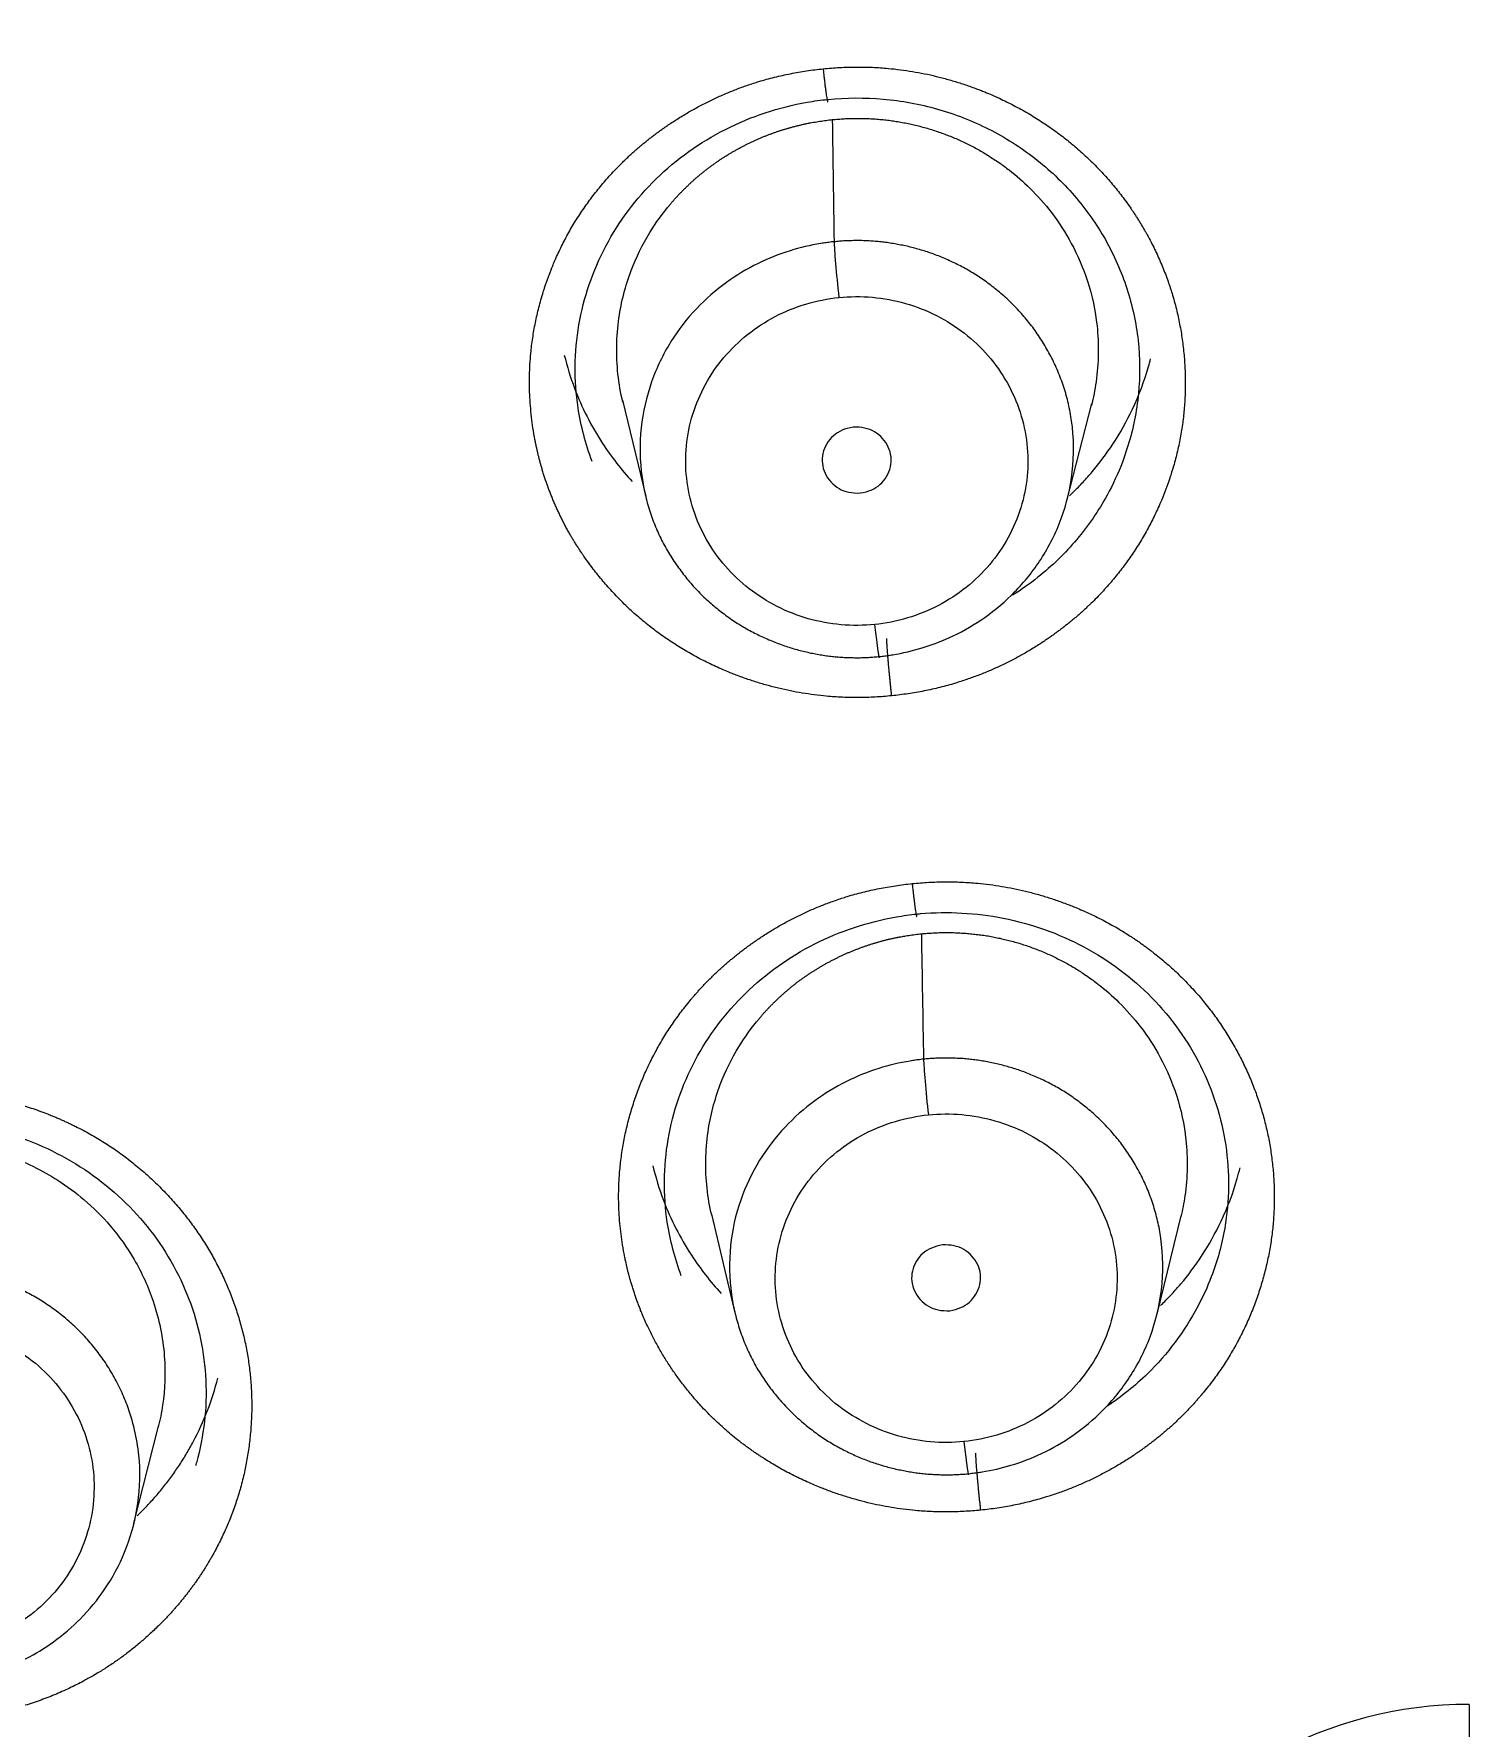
# Model space of a CAD drawing. Extents: x 6534 to 7663, y 0 to 827.
# Drawn here: x 7094 to 7103.39, y 561.95 to 573.04 of the extents above; entities that cross this region are included whole.
import ezdxf

# ---------------------------------------------------------------- set-up
doc = ezdxf.new("R2010")
doc.units = 0
doc.header["$LTSCALE"] = 30
doc.header["$MEASUREMENT"] = 0
doc.layers.add('1', color=7, linetype='CONTINUOUS')

msp = doc.modelspace()

# ---------------------------------------------------------------- linework, layer by layer
at = {"layer": '1', "color": 7, "linetype": 'Continuous', "lineweight": 18}
for p, q in [((7097.852, 570.644), (7098.005, 570.013)), ((7100.763, 569.995), (7100.925, 570.624)), ((7098.436, 565.314), (7098.589, 564.668)), ((7101.352, 564.659), (7101.51, 565.304)), ((7094.653, 563.282), (7094.816, 563.927))]:
    msp.add_line(p, q, dxfattribs=at)
at = {"layer": '1', "color": 7, "linetype": 'Continuous', "lineweight": 13}
msp.add_line((7103.394, 562.104), (7103.394, 561.887), dxfattribs=at)
at = {"layer": '1', "color": 7, "linetype": 'Continuous', "lineweight": 18}
for centre, major_axis, ratio, start_param, end_param in [((7103.394, 533.921), (62.577, 0), 0.961466, 0, 3.141593), ((7103.394, 533.307), (-60.5, 0), 0.961466, 4.72417, 7.004197), ((7103.394, 533.445), (-59.925, 0), 0.961466, 4.712389, 7.853982), ((7103.394, 533.445), (60, 0), 0.961466, 1.582577, 4.712389), ((7099.269, 571.4), (-0.03, 0.298), 0.028732, 0.322142, 1.847738), ((7099.503, 569.258), (0.03, -0.298), 0.028683, 4.989581, 6.48028), ((7099.855, 566.047), (-0.03, 0.298), 0.028762, 0.330811, 1.847794), ((7100.088, 563.907), (0.03, -0.298), 0.028712, 4.98952, 6.489049)]:
    msp.add_ellipse(centre, major_axis=major_axis, ratio=ratio, start_param=start_param, end_param=end_param, dxfattribs=at)
at = {"layer": '1', "color": 7, "linetype": 'Continuous', "lineweight": 13}
for centre, major_axis, start_param, end_param in [((7103.394, 533.601), (61.963, 0), 1.570796, 3.141593), ((7103.394, 533.307), (59.425, 0), 1.570796, 4.70194), ((7103.394, 533.307), (57.948, 0), 1.579187, 4.712389), ((7103.394, 533.352), (57.403, 0), 1.579486, 4.712389), ((7103.394, 559.611), (2.593, 0), 1.570796, 4.712389)]:
    msp.add_ellipse(centre, major_axis=major_axis, ratio=0.961466, start_param=start_param, end_param=end_param, dxfattribs=at)
at = {"layer": '1', "color": 7, "linetype": 'Continuous', "lineweight": 18}
for points, degree, knots in [([(7040.495, 539.074), (7040.495, 540.309), (7040.535, 541.529), (7040.686, 543.933), (7040.799, 545.118), (7041.09, 547.449), (7041.269, 548.594), (7041.688, 550.845), (7041.928, 551.949), (7042.462, 554.113), (7042.757, 555.173), (7043.395, 557.248), (7043.738, 558.262), (7044.468, 560.243), (7044.854, 561.21), (7045.665, 563.095), (7046.089, 564.014), (7046.968, 565.802), (7047.424, 566.672), (7048.362, 568.363), (7048.845, 569.185), (7049.832, 570.779), (7050.336, 571.552), (7051.362, 573.051), (7051.884, 573.776), (7052.939, 575.18), (7053.473, 575.859), (7054.55, 577.171), (7055.092, 577.804), (7056.182, 579.025), (7056.729, 579.614), (7057.55, 580.465), (7057.961, 580.883), (7058.44, 581.356), (7058.679, 581.589), (7058.799, 581.705), (7058.858, 581.763), (7058.888, 581.792), (7058.903, 581.806), (7058.911, 581.813), (7058.914, 581.817), (7058.916, 581.818), (7058.917, 581.819), (7058.918, 581.82), (7058.918, 581.82), (7058.918, 581.82), (7058.918, 581.82), (7060.391, 583.236), (7061.936, 584.58), (7065.15, 587.109), (7066.82, 588.296), (7070.268, 590.502), (7072.046, 591.521), (7075.692, 593.385), (7077.56, 594.228), (7081.367, 595.734), (7083.306, 596.396), (7087.236, 597.532), (7089.227, 598.007), (7093.242, 598.768), (7095.265, 599.053), (7099.325, 599.434), (7101.361, 599.529), (7103.394, 599.529)], 3, [0, 0, 0, 0, 0.03125, 0.03125, 0.0625, 0.0625, 0.09375, 0.09375, 0.125, 0.125, 0.15625, 0.15625, 0.1875, 0.1875, 0.21875, 0.21875, 0.25, 0.25, 0.28125, 0.28125, 0.3125, 0.3125, 0.34375, 0.34375, 0.375, 0.375, 0.40625, 0.40625, 0.4375, 0.4375, 0.46875, 0.46875, 0.484375, 0.492188, 0.496094, 0.498047, 0.499023, 0.499512, 0.499756, 0.499878, 0.499939, 0.499969, 0.499985, 0.499992, 0.499996, 0.499996, 0.5, 0.5, 0.5625, 0.5625, 0.625, 0.625, 0.6875, 0.6875, 0.75, 0.75, 0.8125, 0.8125, 0.875, 0.875, 0.9375, 0.9375, 1, 1, 1, 1]), ([(7097.322, 570.209), (7097.275, 570.374), (7097.211, 570.959), (7097.335, 571.356), (7097.395, 571.55), (7097.593, 571.909), (7097.859, 572.222), (7098.024, 572.353), (7098.186, 572.481), (7098.742, 572.772), (7099.166, 572.815)], 2, [0, 0, 0, 0.095253, 0.32144, 0.32144, 0.434533, 0.547626, 0.66072, 0.66072, 0.773813, 1, 1, 1]), ([(7097.654, 570.244), (7097.611, 570.358), (7097.534, 570.653), (7097.539, 571.142), (7097.718, 571.666), (7098.053, 572.114), (7098.513, 572.443), (7098.919, 572.578), (7099.152, 572.61), (7099.197, 572.614)], 3, [0, 0, 0, 0, 0.112568, 0.28182, 0.451115, 0.620282, 0.789566, 0.959272, 1, 1, 1, 1]), ([(7099.197, 572.614), (7099.317, 572.626), (7099.439, 572.627), (7099.679, 572.606), (7099.799, 572.584), (7100.031, 572.518), (7100.143, 572.474), (7100.357, 572.366), (7100.458, 572.302), (7100.646, 572.156), (7100.733, 572.074), (7100.887, 571.895), (7100.956, 571.798), (7101.071, 571.594), (7101.118, 571.487), (7101.19, 571.265), (7101.215, 571.151), (7101.24, 570.92), (7101.241, 570.803), (7101.219, 570.572), (7101.196, 570.457), (7101.15, 570.31), (7101.138, 570.274), (7101.125, 570.239)], 3, [0, 0, 0, 0, 0.096892, 0.096892, 0.193784, 0.193784, 0.290677, 0.290677, 0.387569, 0.387569, 0.484461, 0.484461, 0.581353, 0.581353, 0.678245, 0.678245, 0.775138, 0.775138, 0.87203, 0.87203, 0.968922, 0.968922, 1, 1, 1, 1]), ([(7099.226, 572.482), (7099.239, 572.483), (7099.265, 572.485), (7099.303, 572.488), (7099.342, 572.49), (7099.381, 572.49), (7099.42, 572.49), (7099.459, 572.489), (7099.498, 572.487), (7099.538, 572.484), (7099.577, 572.48), (7099.616, 572.475), (7099.655, 572.469), (7099.694, 572.462), (7099.733, 572.454), (7099.771, 572.446), (7099.81, 572.436), (7099.848, 572.425), (7099.886, 572.414), (7099.924, 572.401), (7099.962, 572.387), (7099.999, 572.373), (7100.036, 572.358), (7100.073, 572.341), (7100.109, 572.324), (7100.145, 572.306), (7100.181, 572.286), (7100.216, 572.266), (7100.25, 572.245), (7100.284, 572.223), (7100.318, 572.201), (7100.351, 572.177), (7100.421, 572.124), (7100.53, 572.028), (7100.671, 571.869), (7100.802, 571.666), (7100.908, 571.417), (7100.974, 571.111), (7100.969, 570.834), (7100.935, 570.661), (7100.922, 570.61)], 3, [0, 0, 0, 0, 0.0128, 0.025629, 0.038485, 0.051369, 0.064282, 0.077222, 0.09019, 0.103187, 0.116211, 0.129263, 0.142344, 0.155452, 0.168588, 0.181753, 0.194946, 0.208166, 0.221415, 0.234692, 0.247997, 0.26133, 0.274692, 0.288081, 0.301499, 0.314945, 0.328419, 0.341921, 0.355452, 0.36901, 0.382597, 0.396212, 0.409856, 0.471107, 0.542684, 0.624586, 0.716809, 0.819351, 0.945853, 1, 1, 1, 1]), ([(7097.855, 570.631), (7097.841, 570.692), (7097.809, 570.875), (7097.814, 571.169), (7097.895, 571.483), (7098.017, 571.732), (7098.121, 571.875), (7098.18, 571.945), (7098.194, 571.961), (7098.208, 571.977), (7098.223, 571.993), (7098.238, 572.008), (7098.253, 572.023), (7098.268, 572.038), (7098.284, 572.053), (7098.299, 572.068), (7098.315, 572.082), (7098.331, 572.097), (7098.348, 572.111), (7098.364, 572.124), (7098.38, 572.138), (7098.397, 572.151), (7098.414, 572.164), (7098.431, 572.177), (7098.448, 572.189), (7098.466, 572.202), (7098.483, 572.214), (7098.501, 572.226), (7098.519, 572.237), (7098.537, 572.249), (7098.555, 572.26), (7098.573, 572.27), (7098.592, 572.281), (7098.61, 572.291), (7098.629, 572.301), (7098.648, 572.311), (7098.667, 572.321), (7098.686, 572.33), (7098.705, 572.339), (7098.724, 572.348), (7098.743, 572.356), (7098.763, 572.365), (7098.782, 572.373), (7098.802, 572.38), (7098.821, 572.388), (7098.841, 572.395), (7098.861, 572.402), (7098.881, 572.409), (7098.901, 572.415), (7098.921, 572.421), (7098.941, 572.427), (7098.961, 572.433), (7098.981, 572.438), (7099.001, 572.443), (7099.022, 572.448), (7099.042, 572.453), (7099.062, 572.457), (7099.083, 572.461), (7099.103, 572.465), (7099.124, 572.468), (7099.144, 572.471), (7099.165, 572.474), (7099.185, 572.477), (7099.206, 572.48), (7099.219, 572.481), (7099.226, 572.482)], 3, [0, 0, 0, 0, 0.073016, 0.216129, 0.341034, 0.447712, 0.53615, 0.544407, 0.552655, 0.560894, 0.569124, 0.577345, 0.585556, 0.593759, 0.601952, 0.610136, 0.618311, 0.626477, 0.634633, 0.642781, 0.650919, 0.659049, 0.667169, 0.67528, 0.683382, 0.691475, 0.699558, 0.707633, 0.715698, 0.723755, 0.731802, 0.73984, 0.747869, 0.755889, 0.7639, 0.771901, 0.779894, 0.787877, 0.795852, 0.803817, 0.811773, 0.81972, 0.827658, 0.835587, 0.843507, 0.851418, 0.85932, 0.867212, 0.875096, 0.88297, 0.890836, 0.898692, 0.906539, 0.914378, 0.922207, 0.930027, 0.937838, 0.94564, 0.953433, 0.961217, 0.968991, 0.976757, 0.984514, 0.992261, 1, 1, 1, 1]), ([(7099.238, 571.682), (7099.232, 571.682), (7099.221, 571.681), (7099.203, 571.678), (7099.186, 571.676), (7099.168, 571.674), (7099.088, 571.661), (7098.942, 571.627), (7098.732, 571.543), (7098.524, 571.418), (7098.328, 571.247), (7098.158, 571.028), (7098.031, 570.763), (7097.962, 570.46), (7097.966, 570.227), (7097.99, 570.083), (7098.001, 570.027), (7098.015, 569.972), (7098.031, 569.919), (7098.049, 569.866), (7098.069, 569.815), (7098.091, 569.765), (7098.115, 569.717), (7098.141, 569.67), (7098.168, 569.624), (7098.197, 569.58), (7098.227, 569.537), (7098.258, 569.496), (7098.291, 569.456), (7098.324, 569.418), (7098.359, 569.382), (7098.395, 569.347), (7098.432, 569.313), (7098.469, 569.282), (7098.508, 569.252), (7098.546, 569.223), (7098.586, 569.196), (7098.626, 569.171), (7098.666, 569.147), (7098.707, 569.125), (7098.748, 569.105), (7098.789, 569.085), (7098.83, 569.068), (7098.871, 569.052), (7098.912, 569.037), (7098.954, 569.023), (7098.995, 569.011), (7099.036, 569.001), (7099.076, 568.991), (7099.117, 568.983), (7099.157, 568.976), (7099.197, 568.97), (7099.236, 568.966), (7099.275, 568.962), (7099.314, 568.96), (7099.352, 568.959), (7099.39, 568.958), (7099.427, 568.959), (7099.463, 568.96), (7099.499, 568.963), (7099.523, 568.965), (7099.535, 568.966)], 3, [0, 0, 0, 0, 0.00393, 0.007893, 0.011888, 0.015916, 0.019977, 0.066371, 0.117001, 0.171866, 0.230962, 0.294285, 0.361833, 0.433602, 0.509587, 0.522943, 0.536179, 0.549296, 0.562292, 0.575169, 0.587926, 0.600564, 0.613081, 0.625479, 0.637757, 0.649915, 0.661953, 0.673871, 0.68567, 0.697349, 0.708908, 0.720347, 0.731667, 0.742867, 0.753947, 0.764907, 0.775748, 0.786468, 0.797069, 0.80755, 0.817912, 0.828154, 0.838276, 0.848278, 0.858161, 0.867923, 0.877566, 0.88709, 0.896493, 0.905777, 0.914942, 0.923986, 0.932911, 0.941716, 0.950401, 0.958967, 0.967413, 0.975739, 0.983946, 0.992033, 1, 1, 1, 1]), ([(7099.535, 568.966), (7099.541, 568.966), (7099.553, 568.968), (7099.571, 568.97), (7099.588, 568.972), (7099.606, 568.975), (7099.682, 568.987), (7099.823, 569.02), (7100.027, 569.099), (7100.234, 569.22), (7100.431, 569.388), (7100.605, 569.605), (7100.738, 569.872), (7100.811, 570.18), (7100.808, 570.418), (7100.783, 570.566), (7100.772, 570.622), (7100.758, 570.676), (7100.742, 570.73), (7100.723, 570.782), (7100.703, 570.834), (7100.681, 570.884), (7100.657, 570.932), (7100.632, 570.979), (7100.604, 571.025), (7100.576, 571.069), (7100.546, 571.112), (7100.514, 571.153), (7100.481, 571.193), (7100.448, 571.231), (7100.413, 571.267), (7100.377, 571.302), (7100.34, 571.336), (7100.302, 571.367), (7100.264, 571.397), (7100.225, 571.426), (7100.186, 571.453), (7100.146, 571.478), (7100.106, 571.502), (7100.065, 571.524), (7100.024, 571.544), (7099.983, 571.563), (7099.942, 571.581), (7099.901, 571.597), (7099.859, 571.612), (7099.818, 571.625), (7099.777, 571.637), (7099.736, 571.648), (7099.695, 571.657), (7099.655, 571.665), (7099.615, 571.672), (7099.575, 571.678), (7099.536, 571.682), (7099.497, 571.686), (7099.458, 571.688), (7099.42, 571.69), (7099.383, 571.69), (7099.346, 571.689), (7099.309, 571.688), (7099.273, 571.686), (7099.25, 571.683), (7099.238, 571.682)], 3, [0, 0, 0, 0, 0.004118, 0.008173, 0.012166, 0.016096, 0.019964, 0.064381, 0.113599, 0.167617, 0.226431, 0.29004, 0.35844, 0.431629, 0.509603, 0.522984, 0.536244, 0.549383, 0.562401, 0.575299, 0.588075, 0.600731, 0.613266, 0.62568, 0.637973, 0.650145, 0.662197, 0.674127, 0.685937, 0.697626, 0.709194, 0.720641, 0.731967, 0.743172, 0.754256, 0.76522, 0.776062, 0.786784, 0.797385, 0.807864, 0.818223, 0.828461, 0.838578, 0.848574, 0.858449, 0.868203, 0.877836, 0.887348, 0.89674, 0.90601, 0.915159, 0.924188, 0.933095, 0.941882, 0.950547, 0.959092, 0.967515, 0.975818, 0.984, 0.99206, 1, 1, 1, 1]), ([(7097.472, 570.94), (7097.49, 570.866), (7097.552, 570.665), (7097.696, 570.381), (7097.845, 570.19), (7097.917, 570.112)], 3, [0, 0, 0, 0, 0.240413, 0.667068, 1, 1, 1, 1]), ([(7100.778, 570.018), (7100.787, 570.027), (7100.807, 570.046), (7100.837, 570.076), (7100.868, 570.109), (7100.898, 570.142), (7100.967, 570.222), (7101.074, 570.364), (7101.202, 570.594), (7101.275, 570.785), (7101.305, 570.898), (7101.31, 570.915)], 3, [0, 0, 0, 0, 0.035507, 0.07749, 0.119563, 0.161726, 0.203979, 0.416876, 0.665799, 0.950704, 1, 1, 1, 1]), ([(7097.903, 564.886), (7097.858, 565.046), (7097.795, 565.621), (7098.039, 566.409), (7098.307, 566.727), (7098.439, 566.884), (7098.603, 567.014), (7098.764, 567.143), (7099.322, 567.436), (7099.749, 567.479)], 2, [0, 0, 0, 0.093202, 0.319901, 0.546601, 0.546601, 0.659951, 0.659951, 0.7733, 1, 1, 1]), ([(7098.237, 564.911), (7098.195, 565.025), (7098.118, 565.319), (7098.123, 565.809), (7098.302, 566.333), (7098.637, 566.78), (7099.098, 567.109), (7099.503, 567.243), (7099.735, 567.275), (7099.78, 567.28)], 3, [0, 0, 0, 0, 0.112778, 0.282, 0.451272, 0.620429, 0.789717, 0.959439, 1, 1, 1, 1]), ([(7099.78, 567.28), (7099.788, 567.281), (7099.976, 567.298), (7100.357, 567.278), (7100.887, 567.089), (7101.339, 566.751), (7101.663, 566.297), (7101.83, 565.77), (7101.824, 565.291), (7101.747, 565.008), (7101.707, 564.905)], 3, [0, 0, 0, 0, 0.00621, 0.151733, 0.302666, 0.454104, 0.605454, 0.756827, 0.908181, 1, 1, 1, 1]), ([(7098.437, 565.307), (7098.423, 565.365), (7098.392, 565.546), (7098.397, 565.839), (7098.478, 566.152), (7098.6, 566.401), (7098.704, 566.544), (7098.763, 566.613), (7098.777, 566.63), (7098.792, 566.646), (7098.806, 566.661), (7098.821, 566.677), (7098.836, 566.692), (7098.852, 566.707), (7098.867, 566.722), (7098.883, 566.737), (7098.898, 566.751), (7098.914, 566.765), (7098.931, 566.779), (7098.947, 566.793), (7098.964, 566.807), (7098.98, 566.82), (7098.997, 566.833), (7099.014, 566.846), (7099.032, 566.858), (7099.049, 566.87), (7099.067, 566.882), (7099.084, 566.894), (7099.102, 566.906), (7099.12, 566.917), (7099.138, 566.928), (7099.157, 566.939), (7099.175, 566.95), (7099.193, 566.96), (7099.212, 566.97), (7099.231, 566.98), (7099.25, 566.989), (7099.269, 566.999), (7099.288, 567.008), (7099.307, 567.016), (7099.326, 567.025), (7099.346, 567.033), (7099.365, 567.041), (7099.385, 567.049), (7099.404, 567.056), (7099.424, 567.064), (7099.444, 567.071), (7099.464, 567.077), (7099.484, 567.084), (7099.504, 567.09), (7099.524, 567.096), (7099.544, 567.101), (7099.564, 567.107), (7099.584, 567.112), (7099.605, 567.117), (7099.625, 567.121), (7099.645, 567.125), (7099.666, 567.13), (7099.686, 567.133), (7099.707, 567.137), (7099.727, 567.14), (7099.748, 567.143), (7099.768, 567.146), (7099.789, 567.148), (7099.802, 567.15), (7099.809, 567.15)], 3, [0, 0, 0, 0, 0.070655, 0.214127, 0.339346, 0.446288, 0.534934, 0.543212, 0.551481, 0.559741, 0.567992, 0.576233, 0.584466, 0.592689, 0.600904, 0.609109, 0.617305, 0.625492, 0.63367, 0.641838, 0.649998, 0.658148, 0.666289, 0.674422, 0.682545, 0.690659, 0.698763, 0.706859, 0.714946, 0.723023, 0.731092, 0.739151, 0.747201, 0.755242, 0.763274, 0.771297, 0.779311, 0.787315, 0.795311, 0.803297, 0.811274, 0.819243, 0.827202, 0.835152, 0.843092, 0.851024, 0.858947, 0.86686, 0.874765, 0.88266, 0.890547, 0.898424, 0.906292, 0.914151, 0.922001, 0.929842, 0.937673, 0.945496, 0.95331, 0.961114, 0.968909, 0.976696, 0.984473, 0.992241, 1, 1, 1, 1]), ([(7099.809, 567.15), (7099.822, 567.152), (7099.848, 567.154), (7099.886, 567.156), (7099.925, 567.158), (7099.964, 567.159), (7100.003, 567.159), (7100.042, 567.157), (7100.081, 567.155), (7100.12, 567.152), (7100.159, 567.148), (7100.198, 567.143), (7100.237, 567.138), (7100.276, 567.131), (7100.315, 567.123), (7100.354, 567.114), (7100.392, 567.104), (7100.431, 567.094), (7100.469, 567.082), (7100.507, 567.07), (7100.544, 567.056), (7100.582, 567.042), (7100.619, 567.026), (7100.656, 567.01), (7100.692, 566.992), (7100.728, 566.974), (7100.763, 566.955), (7100.798, 566.935), (7100.833, 566.914), (7100.867, 566.892), (7100.9, 566.869), (7100.933, 566.846), (7101.003, 566.793), (7101.112, 566.697), (7101.253, 566.538), (7101.384, 566.335), (7101.49, 566.087), (7101.556, 565.78), (7101.551, 565.509), (7101.519, 565.342), (7101.508, 565.297)], 3, [0, 0, 0, 0, 0.012878, 0.025784, 0.038719, 0.051681, 0.064672, 0.077691, 0.090738, 0.103814, 0.116917, 0.130049, 0.143209, 0.156397, 0.169613, 0.182857, 0.19613, 0.209431, 0.22276, 0.236117, 0.249503, 0.262917, 0.276359, 0.289829, 0.303328, 0.316855, 0.33041, 0.343993, 0.357605, 0.371245, 0.384913, 0.39861, 0.412334, 0.473936, 0.545933, 0.628319, 0.721089, 0.824239, 0.951481, 1, 1, 1, 1]), ([(7099.823, 566.329), (7099.818, 566.329), (7099.806, 566.327), (7099.789, 566.325), (7099.771, 566.323), (7099.753, 566.32), (7099.671, 566.308), (7099.523, 566.272), (7099.311, 566.187), (7099.102, 566.059), (7098.907, 565.886), (7098.739, 565.667), (7098.614, 565.404), (7098.547, 565.104), (7098.552, 564.874), (7098.575, 564.731), (7098.587, 564.675), (7098.601, 564.621), (7098.617, 564.567), (7098.635, 564.515), (7098.655, 564.464), (7098.677, 564.414), (7098.701, 564.365), (7098.726, 564.318), (7098.753, 564.273), (7098.782, 564.229), (7098.812, 564.186), (7098.844, 564.145), (7098.876, 564.105), (7098.91, 564.067), (7098.945, 564.031), (7098.981, 563.996), (7099.017, 563.963), (7099.055, 563.931), (7099.093, 563.901), (7099.132, 563.872), (7099.171, 563.846), (7099.211, 563.82), (7099.251, 563.797), (7099.292, 563.775), (7099.333, 563.754), (7099.374, 563.735), (7099.415, 563.717), (7099.456, 563.701), (7099.498, 563.686), (7099.539, 563.673), (7099.58, 563.661), (7099.621, 563.65), (7099.662, 563.641), (7099.702, 563.633), (7099.742, 563.626), (7099.782, 563.62), (7099.821, 563.615), (7099.86, 563.612), (7099.899, 563.61), (7099.937, 563.608), (7099.975, 563.608), (7100.012, 563.608), (7100.048, 563.61), (7100.084, 563.612), (7100.108, 563.614), (7100.12, 563.615)], 3, [0, 0, 0, 0, 0.003868, 0.007805, 0.01181, 0.015885, 0.020029, 0.06745, 0.118813, 0.174115, 0.233353, 0.296526, 0.36363, 0.434662, 0.50962, 0.522975, 0.53621, 0.549326, 0.562321, 0.575197, 0.587953, 0.600589, 0.613106, 0.625503, 0.637779, 0.649937, 0.661974, 0.673892, 0.68569, 0.697368, 0.708926, 0.720365, 0.731684, 0.742883, 0.753963, 0.764922, 0.775762, 0.786482, 0.797083, 0.807563, 0.817924, 0.828166, 0.838287, 0.848289, 0.858171, 0.867933, 0.877576, 0.887098, 0.896502, 0.905785, 0.914949, 0.923992, 0.932917, 0.941721, 0.950406, 0.958971, 0.967416, 0.975742, 0.983947, 0.992034, 1, 1, 1, 1]), ([(7100.12, 563.615), (7100.126, 563.616), (7100.138, 563.617), (7100.157, 563.62), (7100.174, 563.622), (7100.191, 563.624), (7100.266, 563.636), (7100.404, 563.668), (7100.606, 563.745), (7100.811, 563.864), (7101.009, 564.03), (7101.185, 564.247), (7101.32, 564.514), (7101.395, 564.825), (7101.392, 565.065), (7101.368, 565.214), (7101.356, 565.27), (7101.342, 565.324), (7101.326, 565.378), (7101.308, 565.43), (7101.288, 565.481), (7101.266, 565.531), (7101.242, 565.58), (7101.216, 565.627), (7101.189, 565.673), (7101.16, 565.717), (7101.13, 565.76), (7101.099, 565.801), (7101.066, 565.84), (7101.032, 565.878), (7100.997, 565.915), (7100.961, 565.95), (7100.925, 565.983), (7100.887, 566.014), (7100.849, 566.044), (7100.81, 566.073), (7100.771, 566.1), (7100.731, 566.125), (7100.69, 566.149), (7100.65, 566.171), (7100.609, 566.191), (7100.568, 566.21), (7100.527, 566.228), (7100.486, 566.244), (7100.444, 566.259), (7100.403, 566.272), (7100.362, 566.284), (7100.321, 566.295), (7100.281, 566.304), (7100.24, 566.312), (7100.2, 566.319), (7100.16, 566.325), (7100.121, 566.329), (7100.082, 566.333), (7100.043, 566.335), (7100.005, 566.336), (7099.968, 566.337), (7099.931, 566.336), (7099.894, 566.335), (7099.859, 566.333), (7099.835, 566.33), (7099.823, 566.329)], 3, [0, 0, 0, 0, 0.004261, 0.008394, 0.012398, 0.016275, 0.020023, 0.063384, 0.111848, 0.165412, 0.224073, 0.287827, 0.356671, 0.430601, 0.509612, 0.522989, 0.536245, 0.54938, 0.562395, 0.575289, 0.588062, 0.600715, 0.613247, 0.625658, 0.637949, 0.650118, 0.662167, 0.674096, 0.685904, 0.697591, 0.709157, 0.720602, 0.731927, 0.743131, 0.754215, 0.765177, 0.776019, 0.78674, 0.797341, 0.80782, 0.818179, 0.828417, 0.838535, 0.848532, 0.858408, 0.868163, 0.877797, 0.887311, 0.896704, 0.905976, 0.915128, 0.924158, 0.933068, 0.941857, 0.950526, 0.959073, 0.9675, 0.975806, 0.983992, 0.992056, 1, 1, 1, 1]), ([(7092.71, 565.835), (7092.718, 565.837), (7092.898, 565.892), (7093.275, 565.949), (7093.834, 565.87), (7094.349, 565.629), (7094.765, 565.25), (7095.042, 564.768), (7095.154, 564.228), (7095.112, 563.855), (7095.06, 563.673), (7095.058, 563.667)], 3, [0, 0, 0, 0, 0.005828, 0.142394, 0.284037, 0.426154, 0.568188, 0.710243, 0.852281, 0.994362, 1, 1, 1, 1]), ([(7092.795, 565.717), (7092.807, 565.721), (7092.832, 565.728), (7092.869, 565.738), (7092.907, 565.748), (7092.945, 565.756), (7092.983, 565.764), (7093.021, 565.77), (7093.06, 565.776), (7093.099, 565.781), (7093.138, 565.785), (7093.177, 565.788), (7093.217, 565.79), (7093.256, 565.791), (7093.296, 565.791), (7093.336, 565.79), (7093.376, 565.789), (7093.415, 565.786), (7093.455, 565.782), (7093.495, 565.777), (7093.535, 565.772), (7093.574, 565.765), (7093.614, 565.757), (7093.653, 565.749), (7093.693, 565.739), (7093.732, 565.728), (7093.771, 565.717), (7093.809, 565.704), (7093.847, 565.69), (7093.885, 565.676), (7093.923, 565.66), (7093.96, 565.644), (7094.04, 565.606), (7094.168, 565.534), (7094.339, 565.407), (7094.512, 565.235), (7094.67, 565.012), (7094.8, 564.726), (7094.866, 564.4), (7094.856, 564.121), (7094.826, 563.968), (7094.814, 563.921)], 3, [0, 0, 0, 0, 0.011575, 0.023174, 0.0348, 0.04645, 0.058126, 0.069827, 0.081554, 0.093305, 0.105082, 0.116885, 0.128713, 0.140566, 0.152444, 0.164348, 0.176277, 0.188232, 0.200212, 0.212217, 0.224248, 0.236304, 0.248385, 0.260492, 0.272624, 0.284782, 0.296965, 0.309173, 0.321407, 0.333667, 0.345951, 0.358261, 0.370597, 0.425963, 0.490672, 0.564719, 0.648099, 0.740807, 0.85517, 0.954975, 1, 1, 1, 1]), ([(7098.052, 565.63), (7098.07, 565.554), (7098.133, 565.35), (7098.278, 565.065), (7098.427, 564.873), (7098.499, 564.795)], 3, [0, 0, 0, 0, 0.246181, 0.669299, 1, 1, 1, 1]), ([(7101.375, 564.716), (7101.379, 564.72), (7101.393, 564.734), (7101.418, 564.759), (7101.449, 564.791), (7101.479, 564.825), (7101.548, 564.904), (7101.654, 565.047), (7101.783, 565.277), (7101.858, 565.475), (7101.889, 565.595), (7101.895, 565.618)], 3, [0, 0, 0, 0, 0.015371, 0.057324, 0.099366, 0.141494, 0.18371, 0.396987, 0.646072, 0.930933, 1, 1, 1, 1]), ([(7093.713, 562.306), (7093.719, 562.308), (7093.731, 562.312), (7093.749, 562.318), (7093.765, 562.324), (7093.782, 562.329), (7093.852, 562.356), (7093.98, 562.415), (7094.16, 562.53), (7094.336, 562.687), (7094.494, 562.889), (7094.619, 563.136), (7094.693, 563.425), (7094.7, 563.744), (7094.645, 563.978), (7094.589, 564.119), (7094.565, 564.171), (7094.54, 564.222), (7094.512, 564.271), (7094.483, 564.319), (7094.453, 564.365), (7094.42, 564.409), (7094.386, 564.452), (7094.351, 564.493), (7094.315, 564.532), (7094.277, 564.57), (7094.238, 564.605), (7094.199, 564.639), (7094.158, 564.672), (7094.117, 564.702), (7094.075, 564.731), (7094.032, 564.758), (7093.989, 564.783), (7093.946, 564.806), (7093.902, 564.828), (7093.858, 564.848), (7093.813, 564.866), (7093.769, 564.883), (7093.724, 564.898), (7093.68, 564.912), (7093.635, 564.924), (7093.591, 564.934), (7093.547, 564.943), (7093.503, 564.951), (7093.46, 564.957), (7093.416, 564.961), (7093.374, 564.965), (7093.331, 564.967), (7093.29, 564.968), (7093.248, 564.968), (7093.208, 564.967), (7093.167, 564.964), (7093.128, 564.961), (7093.089, 564.957), (7093.051, 564.951), (7093.013, 564.945), (7092.977, 564.938), (7092.941, 564.93), (7092.905, 564.921), (7092.871, 564.912), (7092.848, 564.905), (7092.837, 564.901)], 3, [0, 0, 0, 0, 0.004261, 0.008394, 0.012398, 0.016275, 0.020023, 0.063384, 0.111848, 0.165412, 0.224073, 0.287827, 0.356671, 0.430601, 0.509612, 0.522989, 0.536245, 0.54938, 0.562395, 0.575289, 0.588062, 0.600715, 0.613247, 0.625658, 0.637949, 0.650118, 0.662167, 0.674096, 0.685904, 0.697591, 0.709157, 0.720602, 0.731927, 0.743131, 0.754215, 0.765177, 0.776019, 0.78674, 0.797341, 0.80782, 0.818179, 0.828417, 0.838535, 0.848532, 0.858408, 0.868163, 0.877797, 0.887311, 0.896704, 0.905976, 0.915128, 0.924158, 0.933068, 0.941857, 0.950526, 0.959073, 0.9675, 0.975806, 0.983992, 0.992056, 1, 1, 1, 1]), ([(7094.676, 563.34), (7094.685, 563.348), (7094.704, 563.367), (7094.733, 563.396), (7094.763, 563.428), (7094.793, 563.461), (7094.821, 563.494), (7094.849, 563.528), (7094.876, 563.563), (7094.903, 563.599), (7094.928, 563.635), (7094.953, 563.671), (7094.977, 563.709), (7095, 563.747), (7095.022, 563.785), (7095.072, 563.877), (7095.141, 564.027), (7095.186, 564.169), (7095.204, 564.241)], 3, [0, 0, 0, 0, 0.033932, 0.07499, 0.116135, 0.157367, 0.198687, 0.240094, 0.281587, 0.323168, 0.364836, 0.406592, 0.448434, 0.490363, 0.532379, 0.574483, 0.787191, 1, 1, 1, 1])]:
    msp.add_open_spline(points, degree=degree, knots=knots, dxfattribs=at)
at = {"layer": '1', "color": 7, "linetype": 'Continuous', "lineweight": 13}
for points, degree, knots in [([(7099.166, 572.815), (7099.59, 572.858), (7100.198, 572.684), (7100.574, 572.495), (7100.903, 572.24), (7101.174, 571.928), (7101.275, 571.749), (7101.48, 571.388), (7101.57, 570.564), (7101.446, 570.168), (7101.385, 569.973), (7101.187, 569.614), (7100.921, 569.301), (7100.756, 569.171), (7100.594, 569.042), (7100.038, 568.752), (7099.615, 568.709)], 2, [0, 0, 0, 0.125, 0.1875, 0.25, 0.3125, 0.375, 0.375, 0.5, 0.625, 0.625, 0.6875, 0.75, 0.8125, 0.8125, 0.875, 1, 1, 1]), ([(7099.504, 569.176), (7099.431, 569.169), (7099.357, 569.168), (7099.211, 569.181), (7099.139, 569.194), (7098.998, 569.234), (7098.93, 569.261), (7098.8, 569.327), (7098.739, 569.366), (7098.625, 569.454), (7098.573, 569.504), (7098.479, 569.612), (7098.438, 569.671), (7098.368, 569.795), (7098.339, 569.86), (7098.296, 569.995), (7098.281, 570.064), (7098.265, 570.204), (7098.265, 570.275), (7098.278, 570.415), (7098.292, 570.485), (7098.334, 570.62), (7098.362, 570.685), (7098.43, 570.81), (7098.47, 570.869), (7098.563, 570.979), (7098.614, 571.029), (7098.727, 571.119), (7098.788, 571.159), (7098.917, 571.226), (7098.984, 571.254), (7099.124, 571.295), (7099.197, 571.31), (7099.269, 571.317)], 3, [0, 0, 0, 0, 0.0625, 0.0625, 0.125, 0.125, 0.1875, 0.1875, 0.25, 0.25, 0.3125, 0.3125, 0.375, 0.375, 0.4375, 0.4375, 0.5, 0.5, 0.5625, 0.5625, 0.625, 0.625, 0.6875, 0.6875, 0.75, 0.75, 0.8125, 0.8125, 0.875, 0.875, 0.9375, 0.9375, 1, 1, 1, 1]), ([(7099.269, 571.317), (7099.342, 571.324), (7099.416, 571.325), (7099.562, 571.312), (7099.634, 571.299), (7099.775, 571.259), (7099.843, 571.232), (7099.973, 571.166), (7100.034, 571.127), (7100.148, 571.039), (7100.2, 570.989), (7100.294, 570.881), (7100.335, 570.822), (7100.405, 570.698), (7100.434, 570.633), (7100.477, 570.498), (7100.492, 570.429), (7100.508, 570.289), (7100.508, 570.218), (7100.495, 570.078), (7100.481, 570.008), (7100.439, 569.873), (7100.411, 569.808), (7100.343, 569.683), (7100.303, 569.624), (7100.21, 569.514), (7100.159, 569.464), (7100.046, 569.374), (7099.985, 569.334), (7099.856, 569.267), (7099.788, 569.239), (7099.648, 569.198), (7099.576, 569.183), (7099.504, 569.176)], 3, [0, 0, 0, 0, 0.0625, 0.0625, 0.125, 0.125, 0.1875, 0.1875, 0.25, 0.25, 0.3125, 0.3125, 0.375, 0.375, 0.4375, 0.4375, 0.5, 0.5, 0.5625, 0.5625, 0.625, 0.625, 0.6875, 0.6875, 0.75, 0.75, 0.8125, 0.8125, 0.875, 0.875, 0.9375, 0.9375, 1, 1, 1, 1]), ([(7099.615, 568.709), (7099.19, 568.666), (7098.582, 568.84), (7098.206, 569.028), (7097.878, 569.283), (7097.607, 569.596), (7097.505, 569.774), (7097.387, 569.983), (7097.322, 570.209)], 2, [0, 0, 0, 0.279417, 0.419126, 0.558835, 0.698543, 0.838252, 0.838252, 1, 1, 1]), ([(7101.125, 570.239), (7101.097, 570.165), (7101.063, 570.093), (7100.969, 569.92), (7100.902, 569.823), (7100.75, 569.642), (7100.665, 569.559), (7100.519, 569.443), (7100.463, 569.403), (7100.406, 569.367)], 3, [0, 0, 0, 0, 0.209113, 0.209113, 0.516971, 0.516971, 0.824829, 0.824829, 1, 1, 1, 1]), ([(7099.749, 567.479), (7100.174, 567.522), (7100.782, 567.348), (7101.159, 567.159), (7101.323, 567.031), (7101.654, 566.774), (7102.063, 566.05), (7102.152, 565.234), (7101.908, 564.445), (7101.64, 564.128), (7101.508, 563.971), (7101.344, 563.841), (7101.182, 563.712), (7100.624, 563.419), (7100.198, 563.376)], 2, [0, 0, 0, 0.125, 0.1875, 0.25, 0.25, 0.375, 0.5, 0.625, 0.75, 0.75, 0.8125, 0.8125, 0.875, 1, 1, 1]), ([(7092.618, 566.022), (7093.024, 566.149), (7093.656, 566.1), (7094.066, 565.991), (7094.254, 565.898), (7094.634, 565.713), (7095.19, 565.086), (7095.453, 564.306), (7095.385, 563.486), (7095.192, 563.122), (7095.097, 562.942), (7094.965, 562.782), (7094.834, 562.623), (7094.352, 562.225), (7093.944, 562.098)], 2, [0, 0, 0, 0.125, 0.1875, 0.25, 0.25, 0.375, 0.5, 0.625, 0.75, 0.75, 0.8125, 0.8125, 0.875, 1, 1, 1]), ([(7100.088, 563.825), (7100.016, 563.818), (7099.942, 563.817), (7099.796, 563.83), (7099.724, 563.843), (7099.583, 563.883), (7099.515, 563.91), (7099.386, 563.976), (7099.324, 564.014), (7099.21, 564.103), (7099.158, 564.153), (7099.064, 564.261), (7099.023, 564.32), (7098.953, 564.443), (7098.925, 564.509), (7098.881, 564.643), (7098.866, 564.712), (7098.851, 564.852), (7098.851, 564.923), (7098.864, 565.063), (7098.878, 565.133), (7098.919, 565.268), (7098.947, 565.333), (7099.015, 565.458), (7099.056, 565.517), (7099.148, 565.627), (7099.2, 565.677), (7099.312, 565.767), (7099.373, 565.807), (7099.502, 565.874), (7099.57, 565.901), (7099.71, 565.943), (7099.782, 565.957), (7099.855, 565.965)], 3, [0, 0, 0, 0, 0.0625, 0.0625, 0.125, 0.125, 0.1875, 0.1875, 0.25, 0.25, 0.3125, 0.3125, 0.375, 0.375, 0.4375, 0.4375, 0.5, 0.5, 0.5625, 0.5625, 0.625, 0.625, 0.6875, 0.6875, 0.75, 0.75, 0.8125, 0.8125, 0.875, 0.875, 0.9375, 0.9375, 1, 1, 1, 1]), ([(7099.855, 565.965), (7099.927, 565.972), (7100.001, 565.973), (7100.147, 565.96), (7100.219, 565.946), (7100.359, 565.906), (7100.428, 565.88), (7100.557, 565.814), (7100.619, 565.775), (7100.733, 565.687), (7100.785, 565.637), (7100.879, 565.529), (7100.92, 565.47), (7100.99, 565.346), (7101.018, 565.281), (7101.062, 565.147), (7101.077, 565.077), (7101.092, 564.937), (7101.092, 564.867), (7101.079, 564.726), (7101.065, 564.657), (7101.023, 564.522), (7100.996, 564.456), (7100.928, 564.332), (7100.887, 564.273), (7100.795, 564.163), (7100.743, 564.113), (7100.631, 564.023), (7100.57, 563.983), (7100.441, 563.916), (7100.373, 563.888), (7100.233, 563.847), (7100.161, 563.832), (7100.088, 563.825)], 3, [0, 0, 0, 0, 0.0625, 0.0625, 0.125, 0.125, 0.1875, 0.1875, 0.25, 0.25, 0.3125, 0.3125, 0.375, 0.375, 0.4375, 0.4375, 0.5, 0.5, 0.5625, 0.5625, 0.625, 0.625, 0.6875, 0.6875, 0.75, 0.75, 0.8125, 0.8125, 0.875, 0.875, 0.9375, 0.9375, 1, 1, 1, 1]), ([(7100.198, 563.376), (7099.772, 563.333), (7099.165, 563.507), (7098.788, 563.696), (7098.624, 563.823), (7098.292, 564.081), (7097.968, 564.656), (7097.903, 564.886)], 2, [0, 0, 0, 0.278639, 0.417958, 0.557278, 0.557278, 0.835916, 1, 1, 1]), ([(7101.707, 564.905), (7101.682, 564.838), (7101.576, 564.606), (7101.353, 564.308), (7101.12, 564.119), (7101.025, 564.057)], 3, [0, 0, 0, 0, 0.196766, 0.696435, 1, 1, 1, 1]), ([(7092.929, 564.549), (7092.999, 564.571), (7093.071, 564.586), (7093.216, 564.603), (7093.29, 564.604), (7093.436, 564.593), (7093.508, 564.581), (7093.649, 564.543), (7093.718, 564.517), (7093.848, 564.453), (7093.91, 564.415), (7094.025, 564.328), (7094.078, 564.279), (7094.174, 564.171), (7094.216, 564.113), (7094.287, 563.991), (7094.317, 563.926), (7094.362, 563.792), (7094.378, 563.723), (7094.395, 563.583), (7094.396, 563.512), (7094.385, 563.372), (7094.372, 563.302), (7094.332, 563.167), (7094.305, 563.101), (7094.239, 562.975), (7094.199, 562.916), (7094.108, 562.805), (7094.057, 562.754), (7093.946, 562.663), (7093.886, 562.622), (7093.758, 562.553), (7093.691, 562.525), (7093.621, 562.503)], 3, [0, 0, 0, 0, 0.0625, 0.0625, 0.125, 0.125, 0.1875, 0.1875, 0.25, 0.25, 0.3125, 0.3125, 0.375, 0.375, 0.4375, 0.4375, 0.5, 0.5, 0.5625, 0.5625, 0.625, 0.625, 0.6875, 0.6875, 0.75, 0.75, 0.8125, 0.8125, 0.875, 0.875, 0.9375, 0.9375, 1, 1, 1, 1])]:
    msp.add_open_spline(points, degree=degree, knots=knots, dxfattribs=at)
for points, weights in [([(7099.166, 572.815), (7099.185, 572.64), (7099.198, 572.557), (7099.197, 572.614)], [1.17406992992, 0.936223404077, 0.942119306412, 1.19175763693]), ([(7099.615, 568.709), (7099.595, 568.888), (7099.582, 569.047), (7099.583, 569.084)], [1.19177793503, 0.936097979667, 0.936074023902, 1.19170606773]), ([(7099.749, 567.479), (7099.768, 567.304), (7099.781, 567.22), (7099.78, 567.28)], [1.18049362238, 0.936878805665, 0.939871783759, 1.18947255666]), ([(7100.198, 563.376), (7100.178, 563.553), (7100.165, 563.712), (7100.166, 563.75)], [1.18944273707, 0.936860442907, 0.936852421232, 1.18941867204])]:
    msp.add_rational_spline(points, weights, degree=3, dxfattribs=at)
for points in [[(7099.226, 572.482), (7099.23, 572.215), (7099.234, 571.949), (7099.238, 571.682)], [(7099.809, 567.15), (7099.814, 566.877), (7099.819, 566.603), (7099.823, 566.329)]]:
    msp.add_open_spline(points, degree=3, dxfattribs=at)
at = {"layer": '1', "color": 7, "linetype": 'Continuous', "lineweight": 18}
for points in [[(7099.362, 570.468), (7099.309, 570.459), (7099.225, 570.424), (7099.15, 570.298), (7099.165, 570.162), (7099.264, 570.052), (7099.355, 570.035), (7099.409, 570.037)], [(7099.409, 570.037), (7099.463, 570.045), (7099.547, 570.08), (7099.621, 570.206), (7099.607, 570.342), (7099.508, 570.452), (7099.417, 570.47), (7099.362, 570.468)], [(7099.948, 565.113), (7099.895, 565.104), (7099.81, 565.069), (7099.736, 564.944), (7099.75, 564.808), (7099.849, 564.698), (7099.94, 564.68), (7099.995, 564.682)], [(7099.995, 564.682), (7100.048, 564.691), (7100.132, 564.726), (7100.206, 564.852), (7100.192, 564.988), (7100.093, 565.097), (7100.002, 565.115), (7099.948, 565.113)]]:
    msp.add_open_spline(points, degree=3, dxfattribs=at)

doc.saveas('drawing.dxf')
